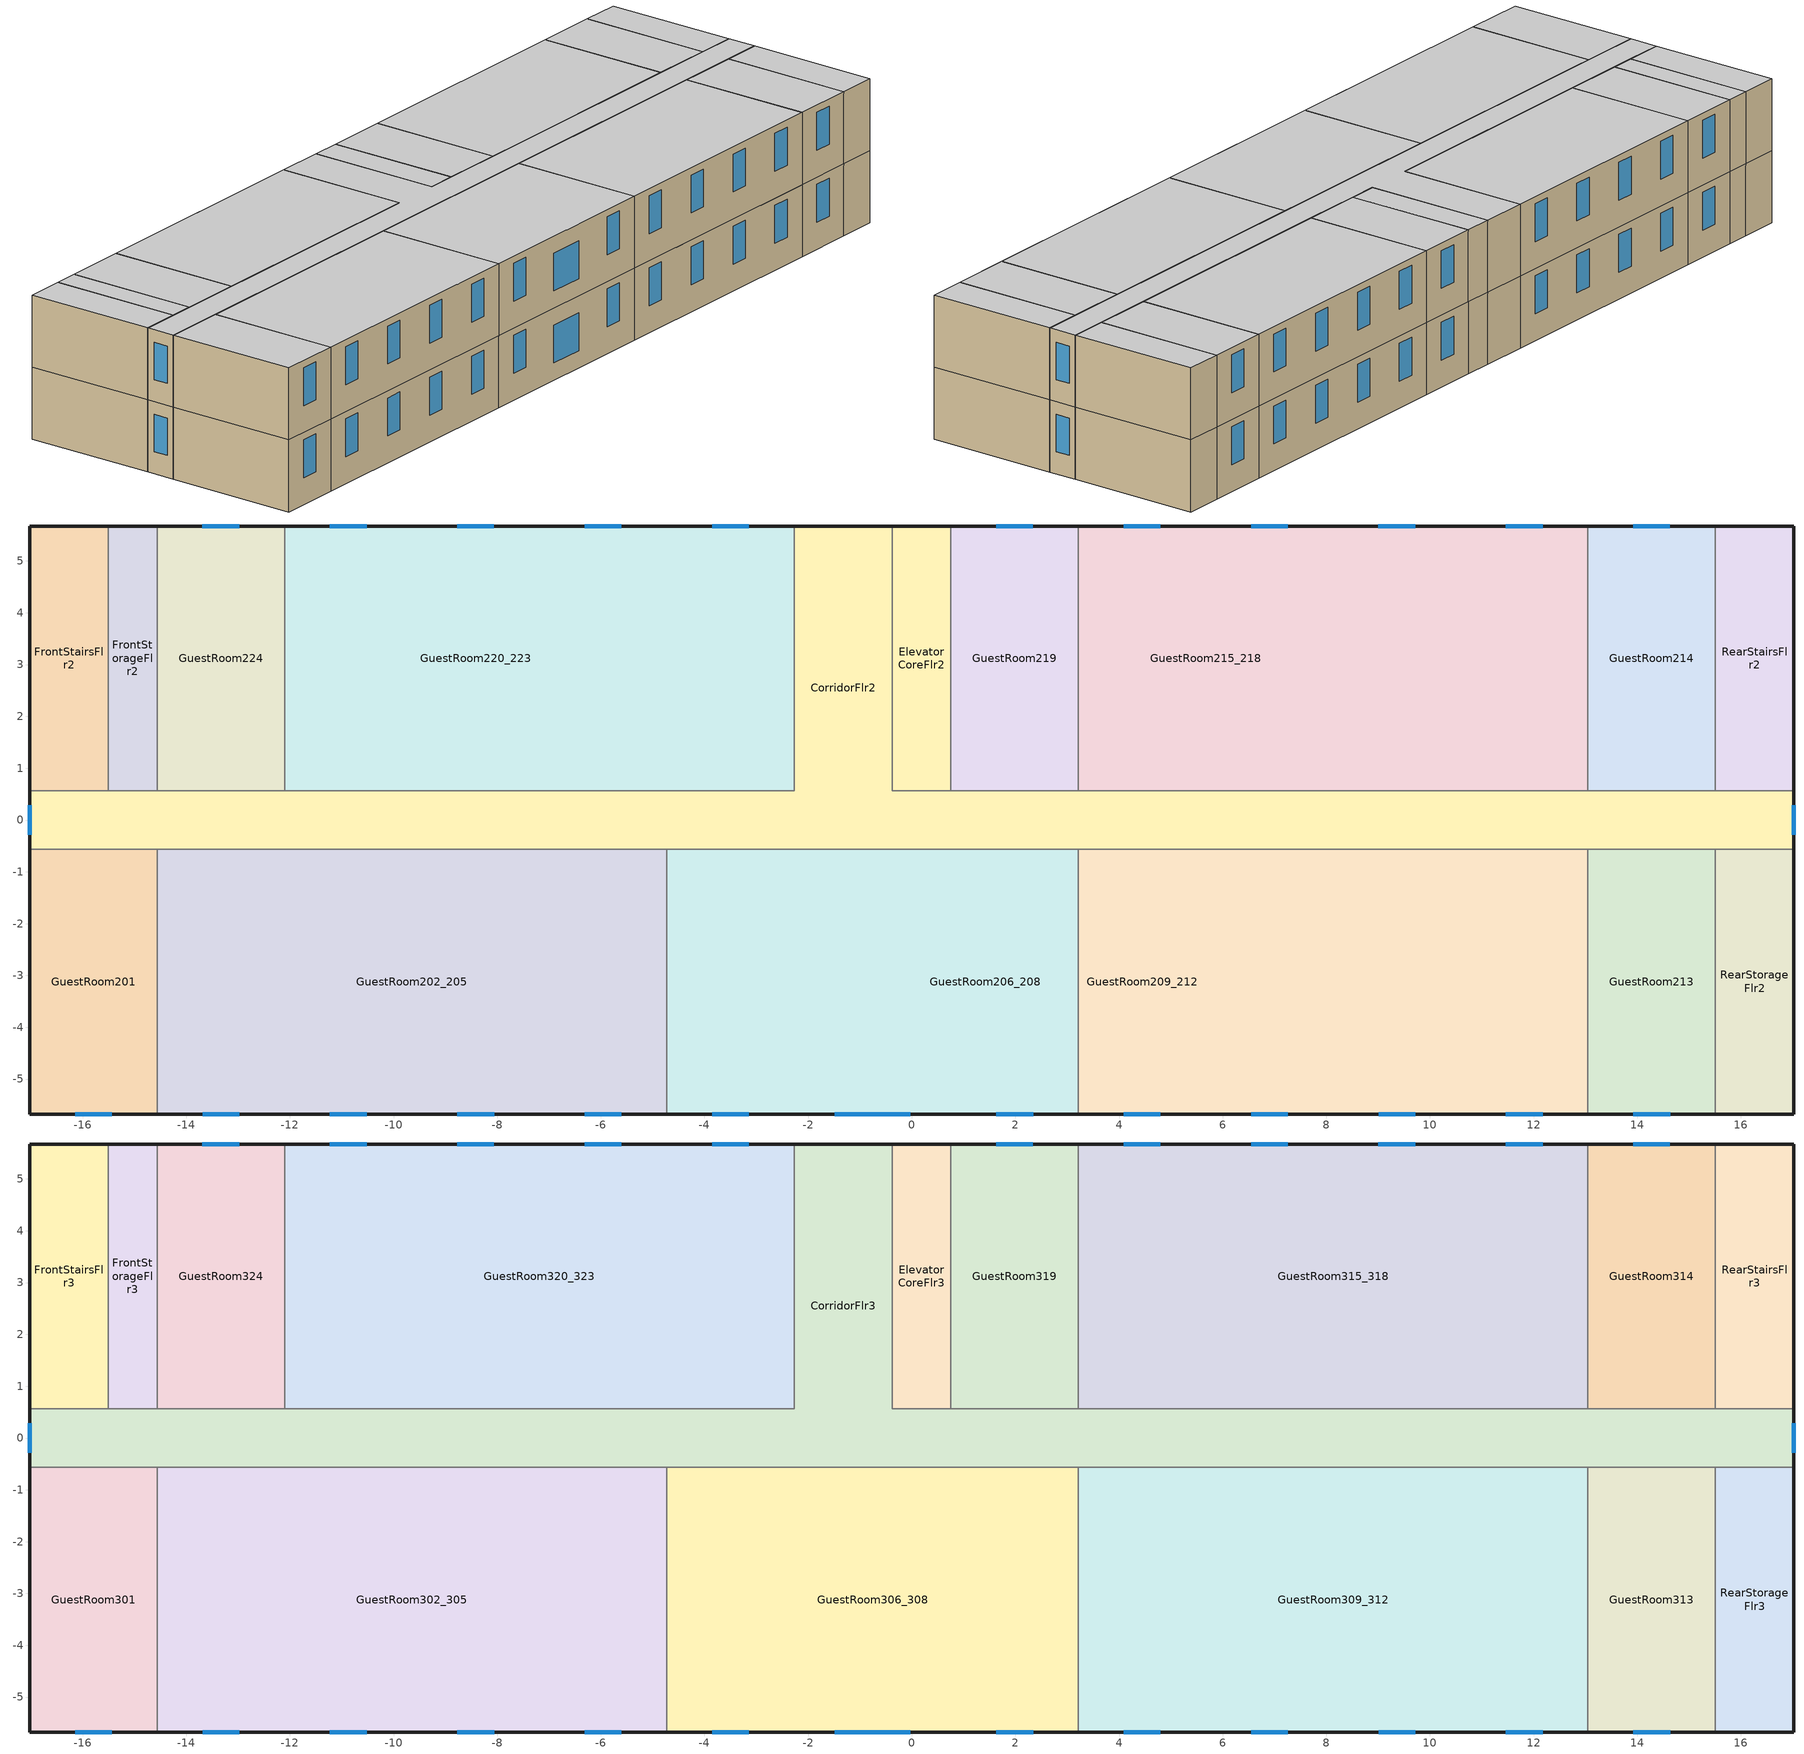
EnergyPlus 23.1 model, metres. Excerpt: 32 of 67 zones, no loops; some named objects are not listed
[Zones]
RearStairsFlr2
 floor to RearStairsFlr1 (LA_Floor_Construction): 17.02,5.67 17.02,0.57 15.51,0.57 15.51,5.67 z3.35
 wall outside (LA_Wall_Construction): 17.02,0.57 17.02,5.67 15.51,5.67 z3.35:6.1
 wall to GuestRoom214 (LA_Wall_Construction): 15.51,5.67 15.51,0.57 z3.35:6.1
 wall to CorridorFlr2 (LA_Wall_Construction): 15.51,0.57 17.02,0.57 z3.35:6.1
CorridorFlr2
 floor to CorridorFlr1 (LA_Floor_Construction): 17.02,0.57 17.02,-0.57 -17.02,-0.57 -17.02,0.57 -2.27,0.57 -2.27,5.67 -0.38,5.67 -0.38,0.57 z3.35
 wall outside (LA_Wall_Construction): 17.02,-0.57 17.02,0.57 / -0.38,5.67 -2.27,5.67 / -17.02,0.57 -17.02,-0.57 z3.35:6.1
 wall to GuestRoom214 (LA_Wall_Construction): 15.51,0.57 13.05,0.57 z3.35:6.1
 wall to GuestRoom215_218 (LA_Wall_Construction): 13.05,0.57 3.22,0.57 z3.35:6.1
 wall to GuestRoom219 (LA_Wall_Construction): 3.22,0.57 0.76,0.57 z3.35:6.1
 wall to ElevatorCoreFlr2 (LA_Wall_Construction): 0.76,0.57 -0.38,0.57 -0.38,5.67 z3.35:6.1
 wall to GuestRoom220_223 (LA_Wall_Construction): -2.27,5.67 -2.27,0.57 -12.1,0.57 z3.35:6.1
 wall to GuestRoom224 (LA_Wall_Construction): -12.1,0.57 -14.56,0.57 z3.35:6.1
 wall to FrontStorageFlr2 (LA_Wall_Construction): -14.56,0.57 -15.51,0.57 z3.35:6.1
 wall to FrontStairsFlr2 (LA_Wall_Construction): -15.51,0.57 -17.02,0.57 z3.35:6.1
 wall to GuestRoom201 (LA_Wall_Construction): -17.02,-0.57 -14.56,-0.57 z3.35:6.1
 wall to GuestRoom202_205 (LA_Wall_Construction): -14.56,-0.57 -4.73,-0.57 z3.35:6.1
 wall to GuestRoom206_208 (LA_Wall_Construction): -4.73,-0.57 3.22,-0.57 z3.35:6.1
 wall to GuestRoom209_212 (LA_Wall_Construction): 3.22,-0.57 13.05,-0.57 z3.35:6.1
 wall to GuestRoom213 (LA_Wall_Construction): 13.05,-0.57 15.51,-0.57 z3.35:6.1
 wall to RearStorageFlr2 (LA_Wall_Construction): 15.51,-0.57 17.02,-0.57 z3.35:6.1
 window (LA_Window_Construction): 17.02,-0.29 17.02,0.29 / -17.02,0.29 -17.02,-0.29 z4.19:5.61
GuestRoom206_208
 floor to CorridorFlr1 (LA_Floor_Construction): -0.38,-0.57 -0.38,-5.67 -2.27,-5.67 -2.27,-0.57 z3.35
 floor to RestroomFlr1 (LA_Floor_Construction): -2.27,-0.57 -2.27,-5.67 -4.73,-5.67 -4.73,-0.57 z3.35
 floor to MeetingRoomFlr1 (LA_Floor_Construction): 3.22,-0.57 3.22,-5.67 -0.38,-5.67 -0.38,-0.57 z3.35
 wall outside (LA_Wall_Construction): -4.73,-5.67 3.22,-5.67 z3.35:6.1
 wall to GuestRoom202_205 (LA_Wall_Construction): -4.73,-0.57 -4.73,-5.67 z3.35:6.1
 wall to GuestRoom209_212 (LA_Wall_Construction): 3.22,-5.67 3.22,-0.57 z3.35:6.1
 window (LA_Window_Construction): -3.85,-5.67 -3.14,-5.67 / 1.63,-5.67 2.34,-5.67 z4.38:5.82; -1.49,-5.67 -0.03,-5.67 z4:5.45
RearStorageFlr2
 floor to RearStorageFlr1 (LA_Floor_Construction): 17.02,-0.57 17.02,-5.67 15.51,-5.67 15.51,-0.57 z3.35
 wall outside (LA_Wall_Construction): 15.51,-5.67 17.02,-5.67 17.02,-0.57 z3.35:6.1
 wall to GuestRoom213 (LA_Wall_Construction): 15.51,-0.57 15.51,-5.67 z3.35:6.1
GuestRoom201
 floor to FrontLoungeFlr1 (LA_Floor_Construction): -14.56,-0.57 -14.56,-5.67 -17.02,-5.67 -17.02,-0.57 z3.35
 wall outside (LA_Wall_Construction): -17.02,-0.57 -17.02,-5.67 -14.56,-5.67 z3.35:6.1
 wall to GuestRoom202_205 (LA_Wall_Construction): -14.56,-5.67 -14.56,-0.57 z3.35:6.1
 window (LA_Window_Construction): -16.15,-5.67 -15.44,-5.67 z4.38:5.82
GuestRoom202_205
 floor to FrontLoungeFlr1 (LA_Floor_Construction): -4.73,-0.57 -4.73,-5.67 -14.56,-5.67 -14.56,-0.57 z3.35
 wall outside (LA_Wall_Construction): -14.56,-5.67 -4.73,-5.67 z3.35:6.1
 window (LA_Window_Construction): -13.69,-5.67 -12.98,-5.67 / -11.23,-5.67 -10.52,-5.67 / -8.77,-5.67 -8.06,-5.67 / -6.31,-5.67 -5.6,-5.67 z4.38:5.82
GuestRoom209_212
 floor to MeetingRoomFlr1 (LA_Floor_Construction): 5.67,-0.57 5.67,-5.67 3.22,-5.67 3.22,-0.57 z3.35
 floor to MechanicalRoomFlr1 (LA_Floor_Construction): 8.13,-0.57 8.13,-5.67 5.67,-5.67 5.67,-0.57 z3.35
 floor to GuestRoom101 (LA_Floor_Construction): 10.59,-0.57 10.59,-5.67 8.13,-5.67 8.13,-0.57 z3.35
 floor to GuestRoom102 (LA_Floor_Construction): 13.05,-0.57 13.05,-5.67 10.59,-5.67 10.59,-0.57 z3.35
 wall outside (LA_Wall_Construction): 3.22,-5.67 13.05,-5.67 z3.35:6.1
 wall to GuestRoom213 (LA_Wall_Construction): 13.05,-5.67 13.05,-0.57 z3.35:6.1
 window (LA_Window_Construction): 4.09,-5.67 4.8,-5.67 / 6.55,-5.67 7.26,-5.67 / 9.01,-5.67 9.72,-5.67 / 11.47,-5.67 12.18,-5.67 z4.38:5.82
GuestRoom213
 floor to GuestRoom103 (LA_Floor_Construction): 15.51,-0.57 15.51,-5.67 13.05,-5.67 13.05,-0.57 z3.35
 wall outside (LA_Wall_Construction): 13.05,-5.67 15.51,-5.67 z3.35:6.1
 window (LA_Window_Construction): 13.93,-5.67 14.63,-5.67 z4.38:5.82
GuestRoom214
 floor to GuestRoom104 (LA_Floor_Construction): 15.51,5.67 15.51,0.57 13.05,0.57 13.05,5.67 z3.35
 wall outside (LA_Wall_Construction): 15.51,5.67 13.05,5.67 z3.35:6.1
 wall to GuestRoom215_218 (LA_Wall_Construction): 13.05,5.67 13.05,0.57 z3.35:6.1
 window (LA_Window_Construction): 14.63,5.67 13.92,5.67 z4.38:5.82
GuestRoom215_218
 floor to GuestRoom105 (LA_Floor_Construction): 13.05,5.67 13.05,0.57 10.59,0.57 10.59,5.67 z3.35
 floor to EmployeeLoungeFlr1 (LA_Floor_Construction): 10.59,5.67 10.59,0.57 8.13,0.57 8.13,5.67 z3.35
 floor to LaundryRoomFlr1 (LA_Floor_Construction): 8.13,5.67 8.13,0.57 3.22,0.57 3.22,5.67 z3.35
 wall outside (LA_Wall_Construction): 13.05,5.67 3.22,5.67 z3.35:6.1
 wall to GuestRoom219 (LA_Wall_Construction): 3.22,5.67 3.22,0.57 z3.35:6.1
 window (LA_Window_Construction): 12.17,5.67 11.47,5.67 / 9.72,5.67 9.01,5.67 / 7.26,5.67 6.55,5.67 / 4.8,5.67 4.09,5.67 z4.38:5.82
GuestRoom219
 floor to LaundryRoomFlr1 (LA_Floor_Construction): 3.22,5.67 3.22,0.57 0.76,0.57 0.76,5.67 z3.35
 wall outside (LA_Wall_Construction): 3.22,5.67 0.76,5.67 z3.35:6.1
 wall to ElevatorCoreFlr2 (LA_Wall_Construction): 0.76,5.67 0.76,0.57 z3.35:6.1
 window (LA_Window_Construction): 2.34,5.67 1.63,5.67 z4.38:5.82
ElevatorCoreFlr2
 floor to ElevatorCoreFlr1 (LA_Floor_Construction): 0.76,5.67 0.76,0.57 -0.38,0.57 -0.38,5.67 z3.35
 wall outside (LA_Wall_Construction): 0.76,5.67 -0.38,5.67 z3.35:6.1
GuestRoom220_223
 floor to ExerciseCenterFlr1 (LA_Floor_Construction): -2.27,5.67 -2.27,0.57 -4.73,0.57 -4.73,5.67 z3.35
 floor to FrontOfficeFlr1 (LA_Floor_Construction): -4.73,5.67 -4.73,0.57 -12.1,0.57 -12.1,5.67 z3.35
 wall outside (LA_Wall_Construction): -2.27,5.67 -12.1,5.67 z3.35:6.1
 wall to GuestRoom224 (LA_Wall_Construction): -12.1,5.67 -12.1,0.57 z3.35:6.1
 window (LA_Window_Construction): -3.15,5.67 -3.85,5.67 / -5.6,5.67 -6.31,5.67 / -8.06,5.67 -8.77,5.67 / -10.52,5.67 -11.23,5.67 z4.38:5.82
GuestRoom224
 floor to FrontOfficeFlr1 (LA_Floor_Construction): -12.1,5.67 -12.1,0.57 -14.56,0.57 -14.56,5.67 z3.35
 wall outside (LA_Wall_Construction): -12.1,5.67 -14.56,5.67 z3.35:6.1
 wall to FrontStorageFlr2 (LA_Wall_Construction): -14.56,5.67 -14.56,0.57 z3.35:6.1
 window (LA_Window_Construction): -12.98,5.67 -13.69,5.67 z4.38:5.82
FrontStairsFlr2
 floor to FrontStairsFlr1 (LA_Floor_Construction): -15.51,5.67 -15.51,0.57 -17.02,0.57 -17.02,5.67 z3.35
 wall outside (LA_Wall_Construction): -15.51,5.67 -17.02,5.67 -17.02,0.57 z3.35:6.1
 wall to FrontStorageFlr2 (LA_Wall_Construction): -15.51,0.57 -15.51,5.67 z3.35:6.1
FrontStorageFlr2
 floor to FrontStorageFlr1 (LA_Floor_Construction): -14.56,5.67 -14.56,0.57 -15.51,0.57 -15.51,5.67 z3.35
 wall outside (LA_Wall_Construction): -14.56,5.67 -15.51,5.67 z3.35:6.1
RearStairsFlr3
 floor to RearStairsFlr2 (LA_Floor_Construction): 17.02,5.67 17.02,0.57 15.51,0.57 15.51,5.67 z6.1
 wall outside (LA_Wall_Construction): 17.02,0.57 17.02,5.67 15.51,5.67 z6.1:8.84
 wall to GuestRoom314 (LA_Wall_Construction): 15.51,5.67 15.51,0.57 z6.1:8.84
 wall to CorridorFlr3 (LA_Wall_Construction): 15.51,0.57 17.02,0.57 z6.1:8.84
 ceiling to RearStairsFlr4 (LA_Floor_Construction): 17.02,0.57 17.02,5.67 15.51,5.67 15.51,0.57 z8.84
CorridorFlr3
 floor to CorridorFlr2 (LA_Floor_Construction): 17.02,0.57 17.02,-0.57 -17.02,-0.57 -17.02,0.57 -2.27,0.57 -2.27,5.67 -0.38,5.67 -0.38,0.57 z6.1
 wall outside (LA_Wall_Construction): 17.02,-0.57 17.02,0.57 / -0.38,5.67 -2.27,5.67 / -17.02,0.57 -17.02,-0.57 z6.1:8.84
 wall to GuestRoom314 (LA_Wall_Construction): 15.51,0.57 13.05,0.57 z6.1:8.84
 wall to GuestRoom315_318 (LA_Wall_Construction): 13.05,0.57 3.22,0.57 z6.1:8.84
 wall to GuestRoom319 (LA_Wall_Construction): 3.22,0.57 0.76,0.57 z6.1:8.84
 wall to ElevatorCoreFlr3 (LA_Wall_Construction): 0.76,0.57 -0.38,0.57 -0.38,5.67 z6.1:8.84
 wall to GuestRoom320_323 (LA_Wall_Construction): -2.27,5.67 -2.27,0.57 -12.1,0.57 z6.1:8.84
 wall to GuestRoom324 (LA_Wall_Construction): -12.1,0.57 -14.56,0.57 z6.1:8.84
 wall to FrontStorageFlr3 (LA_Wall_Construction): -14.56,0.57 -15.51,0.57 z6.1:8.84
 wall to FrontStairsFlr3 (LA_Wall_Construction): -15.51,0.57 -17.02,0.57 z6.1:8.84
 wall to GuestRoom301 (LA_Wall_Construction): -17.02,-0.57 -14.56,-0.57 z6.1:8.84
 wall to GuestRoom302_305 (LA_Wall_Construction): -14.56,-0.57 -4.73,-0.57 z6.1:8.84
 wall to GuestRoom306_308 (LA_Wall_Construction): -4.73,-0.57 3.22,-0.57 z6.1:8.84
 wall to GuestRoom309_312 (LA_Wall_Construction): 3.22,-0.57 13.05,-0.57 z6.1:8.84
 wall to GuestRoom313 (LA_Wall_Construction): 13.05,-0.57 15.51,-0.57 z6.1:8.84
 wall to RearStorageFlr3 (LA_Wall_Construction): 15.51,-0.57 17.02,-0.57 z6.1:8.84
 window (LA_Window_Construction): 17.02,-0.29 17.02,0.29 / -17.02,0.29 -17.02,-0.29 z6.94:8.36
 ceiling to CorridorFlr4 (LA_Floor_Construction): 17.02,-0.57 17.02,0.57 -0.38,0.57 -0.38,5.67 -2.27,5.67 -2.27,0.57 -17.02,0.57 -17.02,-0.57 z8.84
RearStorageFlr3
 floor to RearStorageFlr2 (LA_Floor_Construction): 17.02,-0.57 17.02,-5.67 15.51,-5.67 15.51,-0.57 z6.1
 wall outside (LA_Wall_Construction): 15.51,-5.67 17.02,-5.67 17.02,-0.57 z6.1:8.84
 wall to GuestRoom313 (LA_Wall_Construction): 15.51,-0.57 15.51,-5.67 z6.1:8.84
 ceiling to RearStorageFlr4 (LA_Floor_Construction): 17.02,-5.67 17.02,-0.57 15.51,-0.57 15.51,-5.67 z8.84
GuestRoom301
 floor to GuestRoom201 (LA_Floor_Construction): -14.56,-0.57 -14.56,-5.67 -17.02,-5.67 -17.02,-0.57 z6.1
 wall outside (LA_Wall_Construction): -17.02,-0.57 -17.02,-5.67 -14.56,-5.67 z6.1:8.84
 wall to GuestRoom302_305 (LA_Wall_Construction): -14.56,-5.67 -14.56,-0.57 z6.1:8.84
 window (LA_Window_Construction): -16.15,-5.67 -15.44,-5.67 z7.12:8.56
 ceiling to GuestRoom401 (LA_Floor_Construction): -14.56,-5.67 -14.56,-0.57 -17.02,-0.57 -17.02,-5.67 z8.84
GuestRoom302_305
 floor to GuestRoom202_205 (LA_Floor_Construction): -4.73,-0.57 -4.73,-5.67 -14.56,-5.67 -14.56,-0.57 z6.1
 wall outside (LA_Wall_Construction): -14.56,-5.67 -4.73,-5.67 z6.1:8.84
 wall to GuestRoom306_308 (LA_Wall_Construction): -4.73,-5.67 -4.73,-0.57 z6.1:8.84
 window (LA_Window_Construction): -13.69,-5.67 -12.98,-5.67 / -11.23,-5.67 -10.52,-5.67 / -8.77,-5.67 -8.06,-5.67 / -6.31,-5.67 -5.6,-5.67 z7.12:8.56
 ceiling to GuestRoom402_405 (LA_Floor_Construction): -4.73,-5.67 -4.73,-0.57 -14.56,-0.57 -14.56,-5.67 z8.84
GuestRoom306_308
 floor to GuestRoom206_208 (LA_Floor_Construction): 3.22,-0.57 3.22,-5.67 -4.73,-5.67 -4.73,-0.57 z6.1
 wall outside (LA_Wall_Construction): -4.73,-5.67 3.22,-5.67 z6.1:8.84
 wall to GuestRoom309_312 (LA_Wall_Construction): 3.22,-5.67 3.22,-0.57 z6.1:8.84
 window (LA_Window_Construction): -3.85,-5.67 -3.14,-5.67 / 1.63,-5.67 2.34,-5.67 z7.12:8.56; -1.49,-5.67 -0.03,-5.67 z6.75:8.19
 ceiling to GuestRoom406_408 (LA_Floor_Construction): 3.22,-5.67 3.22,-0.57 -4.73,-0.57 -4.73,-5.67 z8.84
GuestRoom309_312
 floor to GuestRoom209_212 (LA_Floor_Construction): 13.05,-0.57 13.05,-5.67 3.22,-5.67 3.22,-0.57 z6.1
 wall outside (LA_Wall_Construction): 3.22,-5.67 13.05,-5.67 z6.1:8.84
 wall to GuestRoom313 (LA_Wall_Construction): 13.05,-5.67 13.05,-0.57 z6.1:8.84
 window (LA_Window_Construction): 4.09,-5.67 4.8,-5.67 / 6.55,-5.67 7.26,-5.67 / 9.01,-5.67 9.72,-5.67 / 11.47,-5.67 12.18,-5.67 z7.12:8.56
 ceiling to GuestRoom409_412 (LA_Floor_Construction): 13.05,-5.67 13.05,-0.57 3.22,-0.57 3.22,-5.67 z8.84
GuestRoom313
 floor to GuestRoom213 (LA_Floor_Construction): 15.51,-0.57 15.51,-5.67 13.05,-5.67 13.05,-0.57 z6.1
 wall outside (LA_Wall_Construction): 13.05,-5.67 15.51,-5.67 z6.1:8.84
 window (LA_Window_Construction): 13.93,-5.67 14.63,-5.67 z7.12:8.56
 ceiling to GuestRoom413 (LA_Floor_Construction): 15.51,-5.67 15.51,-0.57 13.05,-0.57 13.05,-5.67 z8.84
GuestRoom314
 floor to GuestRoom214 (LA_Floor_Construction): 15.51,5.67 15.51,0.57 13.05,0.57 13.05,5.67 z6.1
 wall outside (LA_Wall_Construction): 15.51,5.67 13.05,5.67 z6.1:8.84
 wall to GuestRoom315_318 (LA_Wall_Construction): 13.05,5.67 13.05,0.57 z6.1:8.84
 window (LA_Window_Construction): 14.63,5.67 13.92,5.67 z7.12:8.56
 ceiling to GuestRoom414 (LA_Floor_Construction): 15.51,0.57 15.51,5.67 13.05,5.67 13.05,0.57 z8.84
GuestRoom315_318
 floor to GuestRoom215_218 (LA_Floor_Construction): 13.05,5.67 13.05,0.57 3.22,0.57 3.22,5.67 z6.1
 wall outside (LA_Wall_Construction): 13.05,5.67 3.22,5.67 z6.1:8.84
 wall to GuestRoom319 (LA_Wall_Construction): 3.22,5.67 3.22,0.57 z6.1:8.84
 window (LA_Window_Construction): 12.17,5.67 11.47,5.67 / 9.72,5.67 9.01,5.67 / 7.26,5.67 6.55,5.67 / 4.8,5.67 4.09,5.67 z7.12:8.56
 ceiling to GuestRoom415_418 (LA_Floor_Construction): 13.05,0.57 13.05,5.67 3.22,5.67 3.22,0.57 z8.84
ElevatorCoreFlr3
 floor to ElevatorCoreFlr2 (LA_Floor_Construction): 0.76,5.67 0.76,0.57 -0.38,0.57 -0.38,5.67 z6.1
 wall outside (LA_Wall_Construction): 0.76,5.67 -0.38,5.67 z6.1:8.84
 wall to GuestRoom319 (LA_Wall_Construction): 0.76,0.57 0.76,5.67 z6.1:8.84
 ceiling to ElevatorCoreFlr4 (LA_Floor_Construction): 0.76,0.57 0.76,5.67 -0.38,5.67 -0.38,0.57 z8.84
GuestRoom319
 floor to GuestRoom219 (LA_Floor_Construction): 3.22,5.67 3.22,0.57 0.76,0.57 0.76,5.67 z6.1
 wall outside (LA_Wall_Construction): 3.22,5.67 0.76,5.67 z6.1:8.84
 window (LA_Window_Construction): 2.34,5.67 1.63,5.67 z7.12:8.56
 ceiling to GuestRoom419 (LA_Floor_Construction): 3.22,0.57 3.22,5.67 0.76,5.67 0.76,0.57 z8.84
GuestRoom320_323
 floor to GuestRoom220_223 (LA_Floor_Construction): -2.27,5.67 -2.27,0.57 -12.1,0.57 -12.1,5.67 z6.1
 wall outside (LA_Wall_Construction): -2.27,5.67 -12.1,5.67 z6.1:8.84
 wall to GuestRoom324 (LA_Wall_Construction): -12.1,5.67 -12.1,0.57 z6.1:8.84
 window (LA_Window_Construction): -3.15,5.67 -3.85,5.67 / -5.6,5.67 -6.31,5.67 / -8.06,5.67 -8.77,5.67 / -10.52,5.67 -11.23,5.67 z7.12:8.56
 ceiling to GuestRoom420_423 (LA_Floor_Construction): -2.27,0.57 -2.27,5.67 -12.1,5.67 -12.1,0.57 z8.84
GuestRoom324
 floor to GuestRoom224 (LA_Floor_Construction): -12.1,5.67 -12.1,0.57 -14.56,0.57 -14.56,5.67 z6.1
 wall outside (LA_Wall_Construction): -12.1,5.67 -14.56,5.67 z6.1:8.84
 wall to FrontStorageFlr3 (LA_Wall_Construction): -14.56,5.67 -14.56,0.57 z6.1:8.84
 window (LA_Window_Construction): -12.98,5.67 -13.69,5.67 z7.12:8.56
 ceiling to GuestRoom424 (LA_Floor_Construction): -12.1,0.57 -12.1,5.67 -14.56,5.67 -14.56,0.57 z8.84
FrontStorageFlr3
 floor to FrontStorageFlr2 (LA_Floor_Construction): -14.56,5.67 -14.56,0.57 -15.51,0.57 -15.51,5.67 z6.1
 wall outside (LA_Wall_Construction): -14.56,5.67 -15.51,5.67 z6.1:8.84
 wall to FrontStairsFlr3 (LA_Wall_Construction): -15.51,5.67 -15.51,0.57 z6.1:8.84
 ceiling to FrontStorageFlr4 (LA_Floor_Construction): -14.56,0.57 -14.56,5.67 -15.51,5.67 -15.51,0.57 z8.84
FrontStairsFlr3
 floor to FrontStairsFlr2 (LA_Floor_Construction): -15.51,5.67 -15.51,0.57 -17.02,0.57 -17.02,5.67 z6.1
 wall outside (LA_Wall_Construction): -15.51,5.67 -17.02,5.67 -17.02,0.57 z6.1:8.84
 ceiling to FrontStairsFlr4 (LA_Floor_Construction): -15.51,0.57 -15.51,5.67 -17.02,5.67 -17.02,0.57 z8.84
[Building]
HotelSmall: North Axis=180; Terrain=Suburbs; Loads Convergence Tolerance Value=0.04; Temperature Convergence Tolerance Value=0.4; Solar Distribution=FullExterior; Maximum Number of Warmup Days=25; Minimum Number of Warmup Days=6
[Site:Location]
Los.Angeles.Downtown-USC.Campus: Latitude=34.024; Longitude=-118.291; Time Zone=-8; Elevation=54.6
[SizingPeriod:DesignDay] Day of Month=21; DryBulb Temperature Range Modifier Type=DefaultMultipliers; Humidity Condition Type=Wetbulb; Barometric Pressure=98769; Rain Indicator=No; Snow Indicator=No; Daylight Saving Time Indicator=No
Name | Month | Day Type | Maximum DryBulb Temperature | Daily DryBulb Temperature Range | Wetbulb or DewPoint at Maximum DryBulb | Wind Speed | Wind Direction | Solar Model Indicator | Sky Clearness | ASHRAE Clear Sky Optical Depth for Beam Irradiance taub | ASHRAE Clear Sky Optical Depth for Diffuse Irradiance taud
Buffalo.Niagara.Intl.AP_NY_USA Ann Htg 99.6% Condns DB | 1 | WinterDesignDay | -16.3 | 0 | -16.3 | 5.1 | 270 | ASHRAEClearSky | 0
Buffalo.Niagara.Intl.AP_NY_USA Ann Clg .4% Condns DB=>MWB | 7 | SummerDesignDay | 30.3 | 9.3 | 21.8 | 5.7 | 240 | ASHRAETau |  | 0.462 | 2.001
[Site:GroundTemperature:FCfactorMethod]
January Ground Temperature=9.7; February Ground Temperature=6; March Ground Temperature=-2.2; April Ground Temperature=-3.4; May Ground Temperature=-4.2; June Ground Temperature=2.7; July Ground Temperature=7.5; August Ground Temperature=13.7; September Ground Temperature=18.6; October Ground Temperature=22; November Ground Temperature=20.7; December Ground Temperature=16.5
[Site:WaterMainsTemperature]
Calculation Method=Correlation; Annual Average Outdoor Air Temperature=8.96667; Maximum Difference In Monthly Average Outdoor Air Temperatures=26.2
[MATERIAL] Roughness=MediumRough; Conductivity=0.12; Density=800; Specific Heat=1000; Thermal Absorptance=0.9; Solar Absorptance=0.7; Visible Absorptance=0.7
Name | Thickness
LA_Wall_Assembly | 0.17341
LA_Floor_Assembly | 0.180451
[WINDOWMATERIAL:SIMPLEGLAZINGSYSTEM]
LA_Window_Material: UFactor=3.775; Solar Heat Gain Coefficient=0.25; Visible Transmittance=0.6
[CONSTRUCTION]
LA_Wall_Construction: LA_Wall_Assembly
LA_Floor_Construction: LA_Floor_Assembly
LA_Window_Construction: LA_Window_Material
[Zone] Type=1; Multiplier=1
RearStairsFlr2; CorridorFlr2; RearStorageFlr2; GuestRoom201; GuestRoom202_205; GuestRoom206_208; GuestRoom209_212; GuestRoom213; GuestRoom214; GuestRoom215_218; ElevatorCoreFlr2; GuestRoom219; GuestRoom220_223; GuestRoom224; FrontStorageFlr2; FrontStairsFlr2; RearStairsFlr3; CorridorFlr3; RearStorageFlr3; GuestRoom301; GuestRoom302_305; GuestRoom306_308; GuestRoom309_312; GuestRoom313; GuestRoom314; GuestRoom315_318; ElevatorCoreFlr3; GuestRoom319; GuestRoom320_323; GuestRoom324; FrontStorageFlr3; FrontStairsFlr3
[People] Number of People Calculation Method=People; Fraction Radiant=0.3; Sensible Heat Fraction=autocalculate; Activity Level Schedule=Activity_Sch; Mean Radiant Temperature Calculation Type=ZoneAveraged
Name | Zone or ZoneList or Space or SpaceList | Number of People Schedule | Number of People
CorridorFlr2_People | CorridorFlr2 | AlwaysOff | 2.599
CorridorFlr3_People | CorridorFlr3 | AlwaysOff | 2.599
ElevatorCoreFlr2_People | ElevatorCoreFlr2 | AlwaysOff | 0.0935641
ElevatorCoreFlr3_People | ElevatorCoreFlr3 | AlwaysOff | 0.0935641
FrontStairsFlr2_People | FrontStairsFlr2 | AlwaysOff | 0.41584
FrontStairsFlr3_People | FrontStairsFlr3 | AlwaysOff | 0.41584
FrontStorageFlr2_People | FrontStorageFlr2 | AlwaysOff | 0.10396
FrontStorageFlr3_People | FrontStorageFlr3 | AlwaysOff | 0.10396
GuestRoom201_People | GuestRoom201 | AlwaysOff | 0.577556
GuestRoom202_205_People | GuestRoom202_205 | GuestRoom_Occ_Sch | 2.31022
GuestRoom206_208_People | GuestRoom206_208 | GuestRoom_Occ_Sch | 1.73267
GuestRoom209_212_People | GuestRoom209_212 | GuestRoom_Occ_Sch | 2.31022
GuestRoom213_People | GuestRoom213 | GuestRoom_Occ_Sch | 0.577556
GuestRoom214_People | GuestRoom214 | GuestRoom_Occ_Sch | 0.577556
GuestRoom215_218_People | GuestRoom215_218 | AlwaysOff | 2.31022
GuestRoom219_People | GuestRoom219 | GuestRoom_Occ_Sch | 0.577556
GuestRoom220_223_People | GuestRoom220_223 | GuestRoom_Occ_Sch | 2.31022
GuestRoom224_People | GuestRoom224 | GuestRoom_Occ_Sch | 0.577556
GuestRoom301_People | GuestRoom301 | AlwaysOff | 0.577556
GuestRoom302_305_People | GuestRoom302_305 | AlwaysOff | 2.31022
GuestRoom306_308_People | GuestRoom306_308 | AlwaysOff | 1.73267
GuestRoom309_312_People | GuestRoom309_312 | GuestRoom_Occ_Sch | 2.31022
GuestRoom313_People | GuestRoom313 | AlwaysOff | 0.577556
GuestRoom314_People | GuestRoom314 | GuestRoom_Occ_Sch | 0.577556
GuestRoom315_318_People | GuestRoom315_318 | GuestRoom_Occ_Sch | 2.31022
GuestRoom319_People | GuestRoom319 | AlwaysOff | 0.577556
GuestRoom320_323_People | GuestRoom320_323 | GuestRoom_Occ_Sch | 2.31022
GuestRoom324_People | GuestRoom324 | AlwaysOff | 0.577556
RearStairsFlr2_People | RearStairsFlr2 | AlwaysOff | 0.41584
RearStairsFlr3_People | RearStairsFlr3 | AlwaysOff | 0.41584
RearStorageFlr2_People | RearStorageFlr2 | AlwaysOff | 0.166336
RearStorageFlr3_People | RearStorageFlr3 | AlwaysOff | 0.166336
[Lights] Design Level Calculation Method=Watts/Area; Lighting Level=0; Return Air Fraction=0; Fraction Radiant=0.7; Fraction Visible=0.2; Fraction Replaceable=1; EndUse Subcategory=LightsWired
Name | Zone or ZoneList or Space or SpaceList | Schedule | Watts per Zone Floor Area
CorridorFlr2_Lights | CorridorFlr2 | ltg_sch_corridor | 5.115006
CorridorFlr3_Lights | CorridorFlr3 | ltg_sch_corridor | 5.115006
ElevatorCoreFlr2_Lights | ElevatorCoreFlr2 | ltg_sch_elevator | 0
ElevatorCoreFlr3_Lights | ElevatorCoreFlr3 | ltg_sch_elevator | 0
FrontStairsFlr2_Lights | FrontStairsFlr2 | ltg_sch_stair | 4.553127
FrontStairsFlr3_Lights | FrontStairsFlr3 | ltg_sch_stair | 4.553127
FrontStorageFlr2_Lights | FrontStorageFlr2 | ltg_sch_storage | 3.458439
FrontStorageFlr3_Lights | FrontStorageFlr3 | ltg_sch_storage | 3.458439
GuestRoom201_Lights | GuestRoom201 | alwaysoff | 4.4132
GuestRoom202_205_Lights | GuestRoom202_205 | ltg_sch_guestroom | 4.4132
GuestRoom206_208_Lights | GuestRoom206_208 | ltg_sch_guestroom | 4.4132
GuestRoom209_212_Lights | GuestRoom209_212 | ltg_sch_guestroom | 4.4132
GuestRoom213_Lights | GuestRoom213 | ltg_sch_guestroom | 4.4132
GuestRoom214_Lights | GuestRoom214 | ltg_sch_guestroom | 4.4132
GuestRoom215_218_Lights | GuestRoom215_218 | alwaysoff | 4.4132
GuestRoom219_Lights | GuestRoom219 | ltg_sch_guestroom | 4.4132
GuestRoom220_223_Lights | GuestRoom220_223 | ltg_sch_guestroom | 4.4132
GuestRoom224_Lights | GuestRoom224 | ltg_sch_guestroom | 4.4132
GuestRoom301_Lights | GuestRoom301 | alwaysoff | 4.4132
GuestRoom302_305_Lights | GuestRoom302_305 | alwaysoff | 4.4132
GuestRoom306_308_Lights | GuestRoom306_308 | alwaysoff | 4.4132
GuestRoom309_312_Lights | GuestRoom309_312 | ltg_sch_guestroom | 4.4132
GuestRoom313_Lights | GuestRoom313 | alwaysoff | 4.4132
GuestRoom314_Lights | GuestRoom314 | ltg_sch_guestroom | 4.4132
GuestRoom315_318_Lights | GuestRoom315_318 | ltg_sch_guestroom | 4.4132
GuestRoom319_Lights | GuestRoom319 | alwaysoff | 4.4132
GuestRoom320_323_Lights | GuestRoom320_323 | ltg_sch_guestroom | 4.4132
GuestRoom324_Lights | GuestRoom324 | alwaysoff | 4.4132
RearStairsFlr2_Lights | RearStairsFlr2 | ltg_sch_stair | 4.553127
RearStairsFlr3_Lights | RearStairsFlr3 | ltg_sch_stair | 4.553127
RearStorageFlr2_Lights | RearStorageFlr2 | ltg_sch_storage | 3.458439
RearStorageFlr3_Lights | RearStorageFlr3 | ltg_sch_storage | 3.458439
[ElectricEquipment] Fraction Latent=0; Fraction Radiant=0.5; Fraction Lost=0; EndUse Subcategory=MiscPlug
Name | Zone or ZoneList or Space or SpaceList | Schedule | Design Level Calculation Method | Design Level | Watts per Zone Floor Area
CorridorFlr2_PlugLoad | CorridorFlr2 | AlwaysOff | EquipmentLevel | 0
CorridorFlr3_PlugLoad | CorridorFlr3 | AlwaysOff | EquipmentLevel | 0
ElevatorCoreFlr2_PlugLoad | ElevatorCoreFlr2 | AlwaysOff | EquipmentLevel | 0
ElevatorCoreFlr3_PlugLoad | ElevatorCoreFlr3 | AlwaysOff | EquipmentLevel | 0
FrontStairsFlr2_PlugLoad | FrontStairsFlr2 | AlwaysOff | EquipmentLevel | 0
FrontStairsFlr3_PlugLoad | FrontStairsFlr3 | AlwaysOff | EquipmentLevel | 0
FrontStorageFlr2_PlugLoad | FrontStorageFlr2 | AlwaysOff | EquipmentLevel | 0
FrontStorageFlr3_PlugLoad | FrontStorageFlr3 | AlwaysOff | EquipmentLevel | 0
GuestRoom201_PlugLoad | GuestRoom201 | AlwaysOff | Watts/Area |  | 11.8935
GuestRoom202_205_PlugLoad | GuestRoom202_205 | Guestroom_Eqp_Sch_Adva | Watts/Area |  | 11.8935
GuestRoom206_208_PlugLoad | GuestRoom206_208 | Guestroom_Eqp_Sch_Adva | Watts/Area |  | 11.8935
GuestRoom209_212_PlugLoad | GuestRoom209_212 | Guestroom_Eqp_Sch_Adva | Watts/Area |  | 11.8935
GuestRoom213_PlugLoad | GuestRoom213 | Guestroom_Eqp_Sch_Adva | Watts/Area |  | 11.8935
GuestRoom214_PlugLoad | GuestRoom214 | Guestroom_Eqp_Sch_Adva | Watts/Area |  | 11.8935
GuestRoom215_218_PlugLoad | GuestRoom215_218 | AlwaysOff | Watts/Area |  | 11.8935
GuestRoom219_PlugLoad | GuestRoom219 | Guestroom_Eqp_Sch_Adva | Watts/Area |  | 11.8935
GuestRoom220_223_PlugLoad | GuestRoom220_223 | Guestroom_Eqp_Sch_Adva | Watts/Area |  | 11.8935
GuestRoom224_PlugLoad | GuestRoom224 | Guestroom_Eqp_Sch_Adva | Watts/Area |  | 11.8935
GuestRoom301_PlugLoad | GuestRoom301 | AlwaysOff | Watts/Area |  | 11.8935
GuestRoom302_305_PlugLoad | GuestRoom302_305 | AlwaysOff | Watts/Area |  | 11.8935
GuestRoom306_308_PlugLoad | GuestRoom306_308 | AlwaysOff | Watts/Area |  | 11.8935
GuestRoom309_312_PlugLoad | GuestRoom309_312 | Guestroom_Eqp_Sch_Adva | Watts/Area |  | 11.8935
GuestRoom313_PlugLoad | GuestRoom313 | AlwaysOff | Watts/Area |  | 11.8935
GuestRoom314_PlugLoad | GuestRoom314 | Guestroom_Eqp_Sch_Adva | Watts/Area |  | 11.8935
GuestRoom315_318_PlugLoad | GuestRoom315_318 | Guestroom_Eqp_Sch_Adva | Watts/Area |  | 11.8935
GuestRoom319_PlugLoad | GuestRoom319 | AlwaysOff | Watts/Area |  | 11.8935
GuestRoom320_323_PlugLoad | GuestRoom320_323 | Guestroom_Eqp_Sch_Adva | Watts/Area |  | 11.8935
GuestRoom324_PlugLoad | GuestRoom324 | AlwaysOff | Watts/Area |  | 11.8935
RearStairsFlr2_PlugLoad | RearStairsFlr2 | AlwaysOff | EquipmentLevel | 0
RearStairsFlr3_PlugLoad | RearStairsFlr3 | AlwaysOff | EquipmentLevel | 0
RearStorageFlr2_PlugLoad | RearStorageFlr2 | AlwaysOff | EquipmentLevel | 0
RearStorageFlr3_PlugLoad | RearStorageFlr3 | AlwaysOff | EquipmentLevel | 0
[ZoneInfiltration:DesignFlowRate] Design Flow Rate Calculation Method=Flow/ExteriorWallArea; Design Flow Rate=0; Flow Rate per Exterior Surface Area=0.000569572; Constant Term Coefficient=0; Temperature Term Coefficient=0; Velocity Term Coefficient=0.224; Velocity Squared Term Coefficient=0
Name | Zone or ZoneList or Space or SpaceList | Schedule
CorridorFlr2_Infiltration | CorridorFlr2 | AlwaysOn
CorridorFlr3_Infiltration | CorridorFlr3 | AlwaysOn
ElevatorCoreFlr2_Infiltration | ElevatorCoreFlr2 | AlwaysOn
ElevatorCoreFlr3_Infiltration | ElevatorCoreFlr3 | AlwaysOn
FrontStairsFlr2_Infiltration | FrontStairsFlr2 | AlwaysOn
FrontStairsFlr3_Infiltration | FrontStairsFlr3 | AlwaysOn
FrontStorageFlr2_Infiltration | FrontStorageFlr2 | AlwaysOn
FrontStorageFlr3_Infiltration | FrontStorageFlr3 | AlwaysOn
GuestRoom201_Infiltration | GuestRoom201 | GuestRoom_Infil_Sch
GuestRoom202_205_Infiltration | GuestRoom202_205 | GuestRoom_Infil_Sch
GuestRoom206_208_Infiltration | GuestRoom206_208 | GuestRoom_Infil_Sch
GuestRoom209_212_Infiltration | GuestRoom209_212 | GuestRoom_Infil_Sch
GuestRoom213_Infiltration | GuestRoom213 | GuestRoom_Infil_Sch
GuestRoom214_Infiltration | GuestRoom214 | GuestRoom_Infil_Sch
GuestRoom215_218_Infiltration | GuestRoom215_218 | GuestRoom_Infil_Sch
GuestRoom219_Infiltration | GuestRoom219 | GuestRoom_Infil_Sch
GuestRoom220_223_Infiltration | GuestRoom220_223 | GuestRoom_Infil_Sch
GuestRoom224_Infiltration | GuestRoom224 | GuestRoom_Infil_Sch
GuestRoom301_Infiltration | GuestRoom301 | GuestRoom_Infil_Sch
GuestRoom302_305_Infiltration | GuestRoom302_305 | GuestRoom_Infil_Sch
GuestRoom306_308_Infiltration | GuestRoom306_308 | GuestRoom_Infil_Sch
GuestRoom309_312_Infiltration | GuestRoom309_312 | GuestRoom_Infil_Sch
GuestRoom313_Infiltration | GuestRoom313 | GuestRoom_Infil_Sch
GuestRoom314_Infiltration | GuestRoom314 | GuestRoom_Infil_Sch
GuestRoom315_318_Infiltration | GuestRoom315_318 | GuestRoom_Infil_Sch
GuestRoom319_Infiltration | GuestRoom319 | GuestRoom_Infil_Sch
GuestRoom320_323_Infiltration | GuestRoom320_323 | GuestRoom_Infil_Sch
GuestRoom324_Infiltration | GuestRoom324 | GuestRoom_Infil_Sch
RearStairsFlr2_Infiltration | RearStairsFlr2 | AlwaysOn
RearStairsFlr3_Infiltration | RearStairsFlr3 | AlwaysOn
RearStorageFlr2_Infiltration | RearStorageFlr2 | AlwaysOn
RearStorageFlr3_Infiltration | RearStorageFlr3 | AlwaysOn
[ZoneVentilation:WindandStackOpenArea] Opening Area=0.0021; Opening Area Fraction Schedule=Sliding_Doors_Ventilation_Availability_SCH; Opening Effectiveness=autocalculate; Height Difference=5.7909; Discharge Coefficient for Opening=autocalculate; Minimum Indoor Temperature=18.89; Maximum Indoor Temperature=25.56; Delta Temperature=-100; Minimum Outdoor Temperature=15.56; Maximum Outdoor Temperature=23.89; Maximum Wind Speed=40
Name | Zone or Space | Effective Angle
GuestRoom202_205 Sliding Door Ventilation | GuestRoom202_205 | 0
GuestRoom206_208 Sliding Door Ventilation | GuestRoom206_208 | 0
GuestRoom209_212 Sliding Door Ventilation | GuestRoom209_212 | 0
GuestRoom213 Sliding Door Ventilation | GuestRoom213 | 0
GuestRoom214 Sliding Door Ventilation | GuestRoom214 | 180
GuestRoom219 Sliding Door Ventilation | GuestRoom219 | 180
GuestRoom220_223 Sliding Door Ventilation | GuestRoom220_223 | 180
GuestRoom224 Sliding Door Ventilation | GuestRoom224 | 180
GuestRoom309_312 Sliding Door Ventilation | GuestRoom309_312 | 0
GuestRoom314 Sliding Door Ventilation | GuestRoom314 | 180
GuestRoom315_318 Sliding Door Ventilation | GuestRoom315_318 | 180
GuestRoom320_323 Sliding Door Ventilation | GuestRoom320_323 | 180
[Exterior:Lights]
Exterior_Lights: Schedule=Exterior_Lgt_ALWAYS_ON; Design Level=909.093; Control Option=AstronomicalClock; EndUse Subcategory=General
[DesignSpecification:OutdoorAir] Outdoor Air Method=Flow/Area
Name | Outdoor Air Flow per Zone Floor Area
SZ DSOA GuestRoom201; SZ DSOA GuestRoom202_205; SZ DSOA GuestRoom209_212; SZ DSOA GuestRoom213; SZ DSOA GuestRoom214; SZ DSOA GuestRoom215_218; SZ DSOA GuestRoom219; SZ DSOA GuestRoom220_223; SZ DSOA GuestRoom224; SZ DSOA GuestRoom301; SZ DSOA GuestRoom302_305; SZ DSOA GuestRoom309_312; SZ DSOA GuestRoom313; SZ DSOA GuestRoom314; SZ DSOA GuestRoom315_318; SZ DSOA GuestRoom319; SZ DSOA GuestRoom320_323; SZ DSOA GuestRoom324 | 0.000413347
SZ DSOA GuestRoom206_208; SZ DSOA GuestRoom306_308 | 0.000405593
SZ DSOA CorridorFlr2; SZ DSOA CorridorFlr3; SZ DSOA FrontStairsFlr2; SZ DSOA FrontStairsFlr3; SZ DSOA RearStairsFlr2; SZ DSOA RearStairsFlr3 | 0.0003048
[Sizing:Zone] Zone Cooling Design Supply Air Temperature Input Method=SupplyAirTemperature; Zone Cooling Design Supply Air Temperature=14; Zone Heating Design Supply Air Temperature Input Method=SupplyAirTemperature; Zone Heating Design Supply Air Temperature=50; Zone Cooling Design Supply Air Humidity Ratio=0.008; Zone Heating Design Supply Air Humidity Ratio=0.008; Cooling Design Air Flow Method=DesignDay; Cooling Design Air Flow Rate=0; Cooling Minimum Air Flow Fraction=0; Heating Design Air Flow Method=DesignDay; Heating Design Air Flow Rate=0; Zone Load Sizing Method=Sensible Load Only No Latent Load; Zone Latent Cooling Design Supply Air Humidity Ratio Input Method=HumidityRatioDifference; Zone Cooling Design Supply Air Humidity Ratio Difference=0.005; Zone Latent Heating Design Supply Air Humidity Ratio Input Method=HumidityRatioDifference; Zone Humidification Design Supply Air Humidity Ratio Difference=0.005
Name | Design Specification Outdoor Air Object
GuestRoom201 | SZ DSOA GuestRoom201
GuestRoom202_205 | SZ DSOA GuestRoom202_205
GuestRoom206_208 | SZ DSOA GuestRoom206_208
GuestRoom209_212 | SZ DSOA GuestRoom209_212
GuestRoom213 | SZ DSOA GuestRoom213
GuestRoom214 | SZ DSOA GuestRoom214
GuestRoom215_218 | SZ DSOA GuestRoom215_218
GuestRoom219 | SZ DSOA GuestRoom219
GuestRoom220_223 | SZ DSOA GuestRoom220_223
GuestRoom224 | SZ DSOA GuestRoom224
GuestRoom301 | SZ DSOA GuestRoom301
GuestRoom302_305 | SZ DSOA GuestRoom302_305
GuestRoom306_308 | SZ DSOA GuestRoom306_308
GuestRoom309_312 | SZ DSOA GuestRoom309_312
GuestRoom313 | SZ DSOA GuestRoom313
GuestRoom314 | SZ DSOA GuestRoom314
GuestRoom315_318 | SZ DSOA GuestRoom315_318
GuestRoom319 | SZ DSOA GuestRoom319
GuestRoom320_323 | SZ DSOA GuestRoom320_323
GuestRoom324 | SZ DSOA GuestRoom324
CorridorFlr2 | SZ DSOA CorridorFlr2
CorridorFlr3 | SZ DSOA CorridorFlr3
FrontStairsFlr2 | SZ DSOA FrontStairsFlr2
FrontStairsFlr3 | SZ DSOA FrontStairsFlr3
RearStairsFlr2 | SZ DSOA RearStairsFlr2
RearStairsFlr3 | SZ DSOA RearStairsFlr3
[ZoneControl:Thermostat]
Name | Zone or ZoneList | Control Type Schedule | Control 1
GuestRoom201 Thermostat | GuestRoom201 | COMPACT HVAC-ALWAYS 4 | VacGuestRoom Thermostat Dual SP Control
GuestRoom202_205 Thermostat | GuestRoom202_205 | COMPACT HVAC-ALWAYS 4 | N OccGuestRoom Thermostat Dual SP Control
GuestRoom206_208 Thermostat | GuestRoom206_208 | COMPACT HVAC-ALWAYS 4 | N OccGuestRoom Thermostat Dual SP Control
GuestRoom209_212 Thermostat | GuestRoom209_212 | COMPACT HVAC-ALWAYS 4 | N OccGuestRoom Thermostat Dual SP Control
GuestRoom213 Thermostat | GuestRoom213 | COMPACT HVAC-ALWAYS 4 | N OccGuestRoom Thermostat Dual SP Control
GuestRoom214 Thermostat | GuestRoom214 | COMPACT HVAC-ALWAYS 4 | S OccGuestRoom Thermostat Dual SP Control
GuestRoom215_218 Thermostat | GuestRoom215_218 | COMPACT HVAC-ALWAYS 4 | VacGuestRoom Thermostat Dual SP Control
GuestRoom219 Thermostat | GuestRoom219 | COMPACT HVAC-ALWAYS 4 | S OccGuestRoom Thermostat Dual SP Control
GuestRoom220_223 Thermostat | GuestRoom220_223 | COMPACT HVAC-ALWAYS 4 | S OccGuestRoom Thermostat Dual SP Control
GuestRoom224 Thermostat | GuestRoom224 | COMPACT HVAC-ALWAYS 4 | S OccGuestRoom Thermostat Dual SP Control
GuestRoom301 Thermostat | GuestRoom301 | COMPACT HVAC-ALWAYS 4 | VacGuestRoom Thermostat Dual SP Control
GuestRoom302_305 Thermostat | GuestRoom302_305 | COMPACT HVAC-ALWAYS 4 | VacGuestRoom Thermostat Dual SP Control
GuestRoom306_308 Thermostat | GuestRoom306_308 | COMPACT HVAC-ALWAYS 4 | VacGuestRoom Thermostat Dual SP Control
GuestRoom309_312 Thermostat | GuestRoom309_312 | COMPACT HVAC-ALWAYS 4 | N OccGuestRoom Thermostat Dual SP Control
GuestRoom313 Thermostat | GuestRoom313 | COMPACT HVAC-ALWAYS 4 | VacGuestRoom Thermostat Dual SP Control
GuestRoom314 Thermostat | GuestRoom314 | COMPACT HVAC-ALWAYS 4 | S OccGuestRoom Thermostat Dual SP Control
GuestRoom315_318 Thermostat | GuestRoom315_318 | COMPACT HVAC-ALWAYS 4 | S OccGuestRoom Thermostat Dual SP Control
GuestRoom319 Thermostat | GuestRoom319 | COMPACT HVAC-ALWAYS 4 | VacGuestRoom Thermostat Dual SP Control
GuestRoom320_323 Thermostat | GuestRoom320_323 | COMPACT HVAC-ALWAYS 4 | S OccGuestRoom Thermostat Dual SP Control
GuestRoom324 Thermostat | GuestRoom324 | COMPACT HVAC-ALWAYS 4 | VacGuestRoom Thermostat Dual SP Control
CorridorFlr2 Thermostat | CorridorFlr2 | COMPACT HVAC-ALWAYS 4 | CommonArea Thermostat Dual SP Control
CorridorFlr3 Thermostat | CorridorFlr3 | COMPACT HVAC-ALWAYS 4 | CommonArea Thermostat Dual SP Control
FrontStairsFlr2 Thermostat | FrontStairsFlr2 | COMPACT HVAC-ALWAYS 1 | SemiHeated_HtgSP
FrontStairsFlr3 Thermostat | FrontStairsFlr3 | COMPACT HVAC-ALWAYS 1 | SemiHeated_HtgSP
RearStairsFlr2 Thermostat | RearStairsFlr2 | COMPACT HVAC-ALWAYS 1 | SemiHeated_HtgSP
RearStairsFlr3 Thermostat | RearStairsFlr3 | COMPACT HVAC-ALWAYS 1 | SemiHeated_HtgSP
[ThermostatSetpoint:SingleHeating]
SemiHeated_HtgSP: Setpoint Temperature Schedule=SemiHeated_HtgSP_Sch
[ThermostatSetpoint:DualSetpoint]
Name | Heating Setpoint Temperature Schedule | Cooling Setpoint Temperature Schedule
VacGuestRoom Thermostat Dual SP Control | VacGuestRoom_HtgSP_Sch | VacGuestRoom_ClgSP_Sch
S OccGuestRoom Thermostat Dual SP Control | OBCReset_S_OccGuestRoom_HtgSP_Sch_20min | OBCReset_S_OccGuestRoom_ClgSP_Sch_20min
N OccGuestRoom Thermostat Dual SP Control | OBCReset_N_OccGuestRoom_HtgSP_Sch_20min | OBCReset_N_OccGuestRoom_ClgSP_Sch_20min
CommonArea Thermostat Dual SP Control | CommonArea_HtgSP_Sch | CommonArea_ClgSP_Sch
[Zone equipment]
GuestRoom201: 201 PTAC
GuestRoom202_205: 202_205 PTAC
GuestRoom206_208: 206_208 PTAC
GuestRoom209_212: 209_212 PTAC
GuestRoom213: 213 PTAC
GuestRoom214: 214 PTAC
GuestRoom215_218: 215_218 PTAC
GuestRoom219: 219 PTAC
GuestRoom220_223: 220_223 PTAC
GuestRoom224: 224 PTAC
GuestRoom301: 301 PTAC
GuestRoom302_305: 302_305 PTAC
GuestRoom306_308: 306_308 PTAC
GuestRoom309_312: 309_312 PTAC
GuestRoom313: 313 PTAC
GuestRoom314: 314 PTAC
GuestRoom315_318: 315_318 PTAC
GuestRoom319: 319 PTAC
GuestRoom320_323: 320_323 PTAC
GuestRoom324: 324 PTAC
CorridorFlr2: CorridorFlr2 PTAC
CorridorFlr3: CorridorFlr3 PTAC
FrontStairsFlr2: FrontStairsFlr2 Unit Heater
FrontStairsFlr3: FrontStairsFlr3 Unit Heater
RearStairsFlr2: RearStairsFlr2 Unit Heater
RearStairsFlr3: RearStairsFlr3 Unit Heater
[EnergyManagementSystem:Sensor] OutputVariable or OutputMeter=Zone Ventilation Standard Density Volume Flow Rate
Name | OutputVariable or OutputMeter Index Key
S_Sliding_Door_Ventilation_Sensor | GuestRoom315_318
N_Sliding_Door_Ventilation_Sensor | GuestRoom309_312
[Schedule:Compact]
Exterior_Lgt_ALWAYS_ON; AlwaysOn; COMPACT HVAC-ALWAYS 1: Through: 12/31, For: AllDays, Until: 24:00, 1
AlwaysOff: Through: 12/31, For: AllDays, Until: 24:00, 0
COMPACT HVAC-ALWAYS 4: Through: 12/31, For: AllDays, Until: 24:00, 4
GuestRoom_Occ_Sch: Through: 12/31, For: Weekdays, Until: 06:00, 1, Until: 07:00, 0.77, Until: 09:00, 0.43, Until: 15:00, 0.2, Until: 16:00, 0.31, Until: 19:00, 0.54, Until: 21:00, 0.77, Until: 22:00, 0.89, Until: 24:00, 1, For: Saturday Sunday Holidays, Until: 06:00, 1, Until: 07:00, 0.77, Until: 09:00, 0.53, Until: 17:00, 0.3, Until: 18:00, 0.53, Until: 19:00, 0.54, Until: 21:00, 0.65, Until: 24:00, 0.77, For: WinterDesignDay, Until: 24:00, 0, For: SummerDesignDay CustomDay1 CustomDay2, Until: 24:00, 1
GuestRoom_Eqp_Sch_Adva: Through: 12/31, For: Weekdays, Until: 06:00, 0.09, Until: 07:00, 0.62, Until: 08:00, 0.9, Until: 10:00, 0.43, Until: 16:00, 0.12, Until: 17:00, 0.19, Until: 19:00, 0.48, Until: 20:00, 0.46, Until: 21:00, 0.62, Until: 22:00, 0.69, Until: 23:00, 0.34, Until: 24:00, 0.09, For: Saturday Sunday Holidays, Until: 06:00, 0.09, Until: 07:00, 0.3, Until: 08:00, 0.62, Until: 09:00, 0.9, Until: 10:00, 0.62, Until: 16:00, 0.13, Until: 17:00, 0.21, Until: 18:00, 0.4, Until: 19:00, 0.48, Until: 20:00, 0.46, Until: 21:00, 0.62, Until: 22:00, 0.69, Until: 23:00, 0.34, Until: 24:00, 0.09, For: WinterDesignDay, Until: 24:00, 0, For: SummerDesignDay CustomDay1 CustomDay2, Until: 24:00, 1
SemiHeated_HtgSP_Sch: Through: 12/31, For: AllDays, Until: 24:00, 7.2
VacGuestRoom_HtgSP_Sch: Through: 12/31, For: SummerDesignDay WinterDesignDay, Until: 24:00, 21.111, For: AllOtherDays, Until: 24:00, 15.556
VacGuestRoom_ClgSP_Sch: Through: 12/31, For: SummerDesignDay WinterDesignDay, Until: 24:00, 21.111, For: AllOtherDays, Until: 24:00, 26.667
OBCReset_S_OccGuestRoom_HtgSP_Sch_20min; OBCReset_N_OccGuestRoom_HtgSP_Sch_20min: Through: 12/31, For: SummerDesignDay WinterDesignDay, Until: 24:00, 21.111, For: AllOtherDays, Until: 7:50, 21.111, Until: 9:00, 18.889, Until: 10:50, 21.111, Until: 16:10, 18.889, Until: 17:50, 21.111, Until: 19:00, 18.889, Until: 24:00, 21.111
OBCReset_S_OccGuestRoom_ClgSP_Sch_20min; OBCReset_N_OccGuestRoom_ClgSP_Sch_20min: Through: 12/31, For: SummerDesignDay WinterDesignDay, Until: 24:00, 21.111, For: AllOtherDays, Until: 7:50, 21.111, Until: 9:00, 23.333, Until: 10:50, 21.111, Until: 16:10, 23.333, Until: 17:50, 21.111, Until: 19:00, 23.333, Until: 24:00, 21.111
CommonArea_HtgSP_Sch: Through: 12/31, For: AllDays, Until: 24:00, 21.111
CommonArea_ClgSP_Sch: Through: 12/31, For: AllDays, Until: 24:00, 23.889
GuestRoom_Infil_Sch: Through: 12/31, For: Weekdays Saturday Sunday Holidays, Until: 24:00, 0.25, For: WinterDesignDay, Until: 24:00, 0.25, For: SummerDesignDay CustomDay1 CustomDay2, Until: 24:00, 0.25
Activity_Sch: Through: 12/31, For: AllDays, Until: 24:00, 132
Sliding_Doors_Ventilation_Availability_SCH: Through: 12/31, For: WinterDesignDay SummerDesignDay, Until: 24:00, 0, For: Allotherdays, Until: 6:00, 0, Until: 9:00, 1, Until: 16:00, 0, Until: 22:00, 1, Until: 24:00, 0
[SCHEDULE:COMPACT]
ltg_sch_storage: Through: 12/31, For: SummerDesignDay, Until: 24:00, 1, For: WinterDesignDay, Until: 24:00, 0, For: Weekdays, Until: 7:00, 0.0519063, Until: 8:00, 0.103813, Until: 18:00, 0.207625, Until: 23:00, 0.103813, Until: 24:00, 0.0519063, For: Saturday, Until: 7:00, 0.0519063, Until: 8:00, 0.103813, Until: 18:00, 0.207625, Until: 23:00, 0.103813, Until: 24:00, 0.0519063, For: AllOtherDays, Until: 7:00, 0.0519063, Until: 8:00, 0.103813, Until: 18:00, 0.207625, Until: 23:00, 0.103813, Until: 24:00, 0.0519063
ltg_sch_guestroom: Through: 12/31, For: SummerDesignDay, Until: 24:00, 1, For: WinterDesignDay, Until: 24:00, 0, For: Weekdays, Until: 1:00, 0.121, Until: 2:00, 0.0935, Until: 5:00, 0.0605, Until: 6:00, 0.121, Until: 7:00, 0.242, Until: 8:00, 0.308, Until: 10:00, 0.242, Until: 18:00, 0.154, Until: 19:00, 0.3685, Until: 20:00, 0.4895, Until: 21:00, 0.55, Until: 22:00, 0.4895, Until: 23:00, 0.3685, Until: 24:00, 0.1815, For: Saturday, Until: 2:00, 0.143, Until: 6:00, 0.0605, Until: 8:00, 0.2255, Until: 10:00, 0.308, Until: 11:00, 0.2255, Until: 18:00, 0.1815, Until: 19:00, 0.4675, Until: 22:00, 0.55, Until: 23:00, 0.4675, Until: 24:00, 0.2255, For: AllOtherDays, Until: 2:00, 0.143, Until: 6:00, 0.0605, Until: 8:00, 0.2255, Until: 10:00, 0.308, Until: 11:00, 0.2255, Until: 18:00, 0.1815, Until: 19:00, 0.4675, Until: 22:00, 0.55, Until: 23:00, 0.4675, Until: 24:00, 0.2255
ltg_sch_stair: Through: 12/31, For: SummerDesignDay, Until: 24:00, 1, For: WinterDesignDay, Until: 24:00, 0, For: Weekdays, Until: 24:00, 0.235937, For: Saturday, Until: 24:00, 0.235937, For: AllOtherDays, Until: 24:00, 0.235937
ltg_sch_elevator: Through: 12/31, For: SummerDesignDay, Until: 24:00, 1, For: WinterDesignDay, Until: 24:00, 0, For: Weekdays, Until: 24:00, 0, For: Saturday, Until: 24:00, 0, For: AllOtherDays, Until: 24:00, 0
ltg_sch_corridor: Through: 12/31, For: SummerDesignDay, Until: 24:00, 1, For: WinterDesignDay, Until: 24:00, 0, For: Weekdays, Until: 24:00, 0.707812, For: Saturday, Until: 24:00, 0.707812, For: AllOtherDays, Until: 24:00, 0.707812
